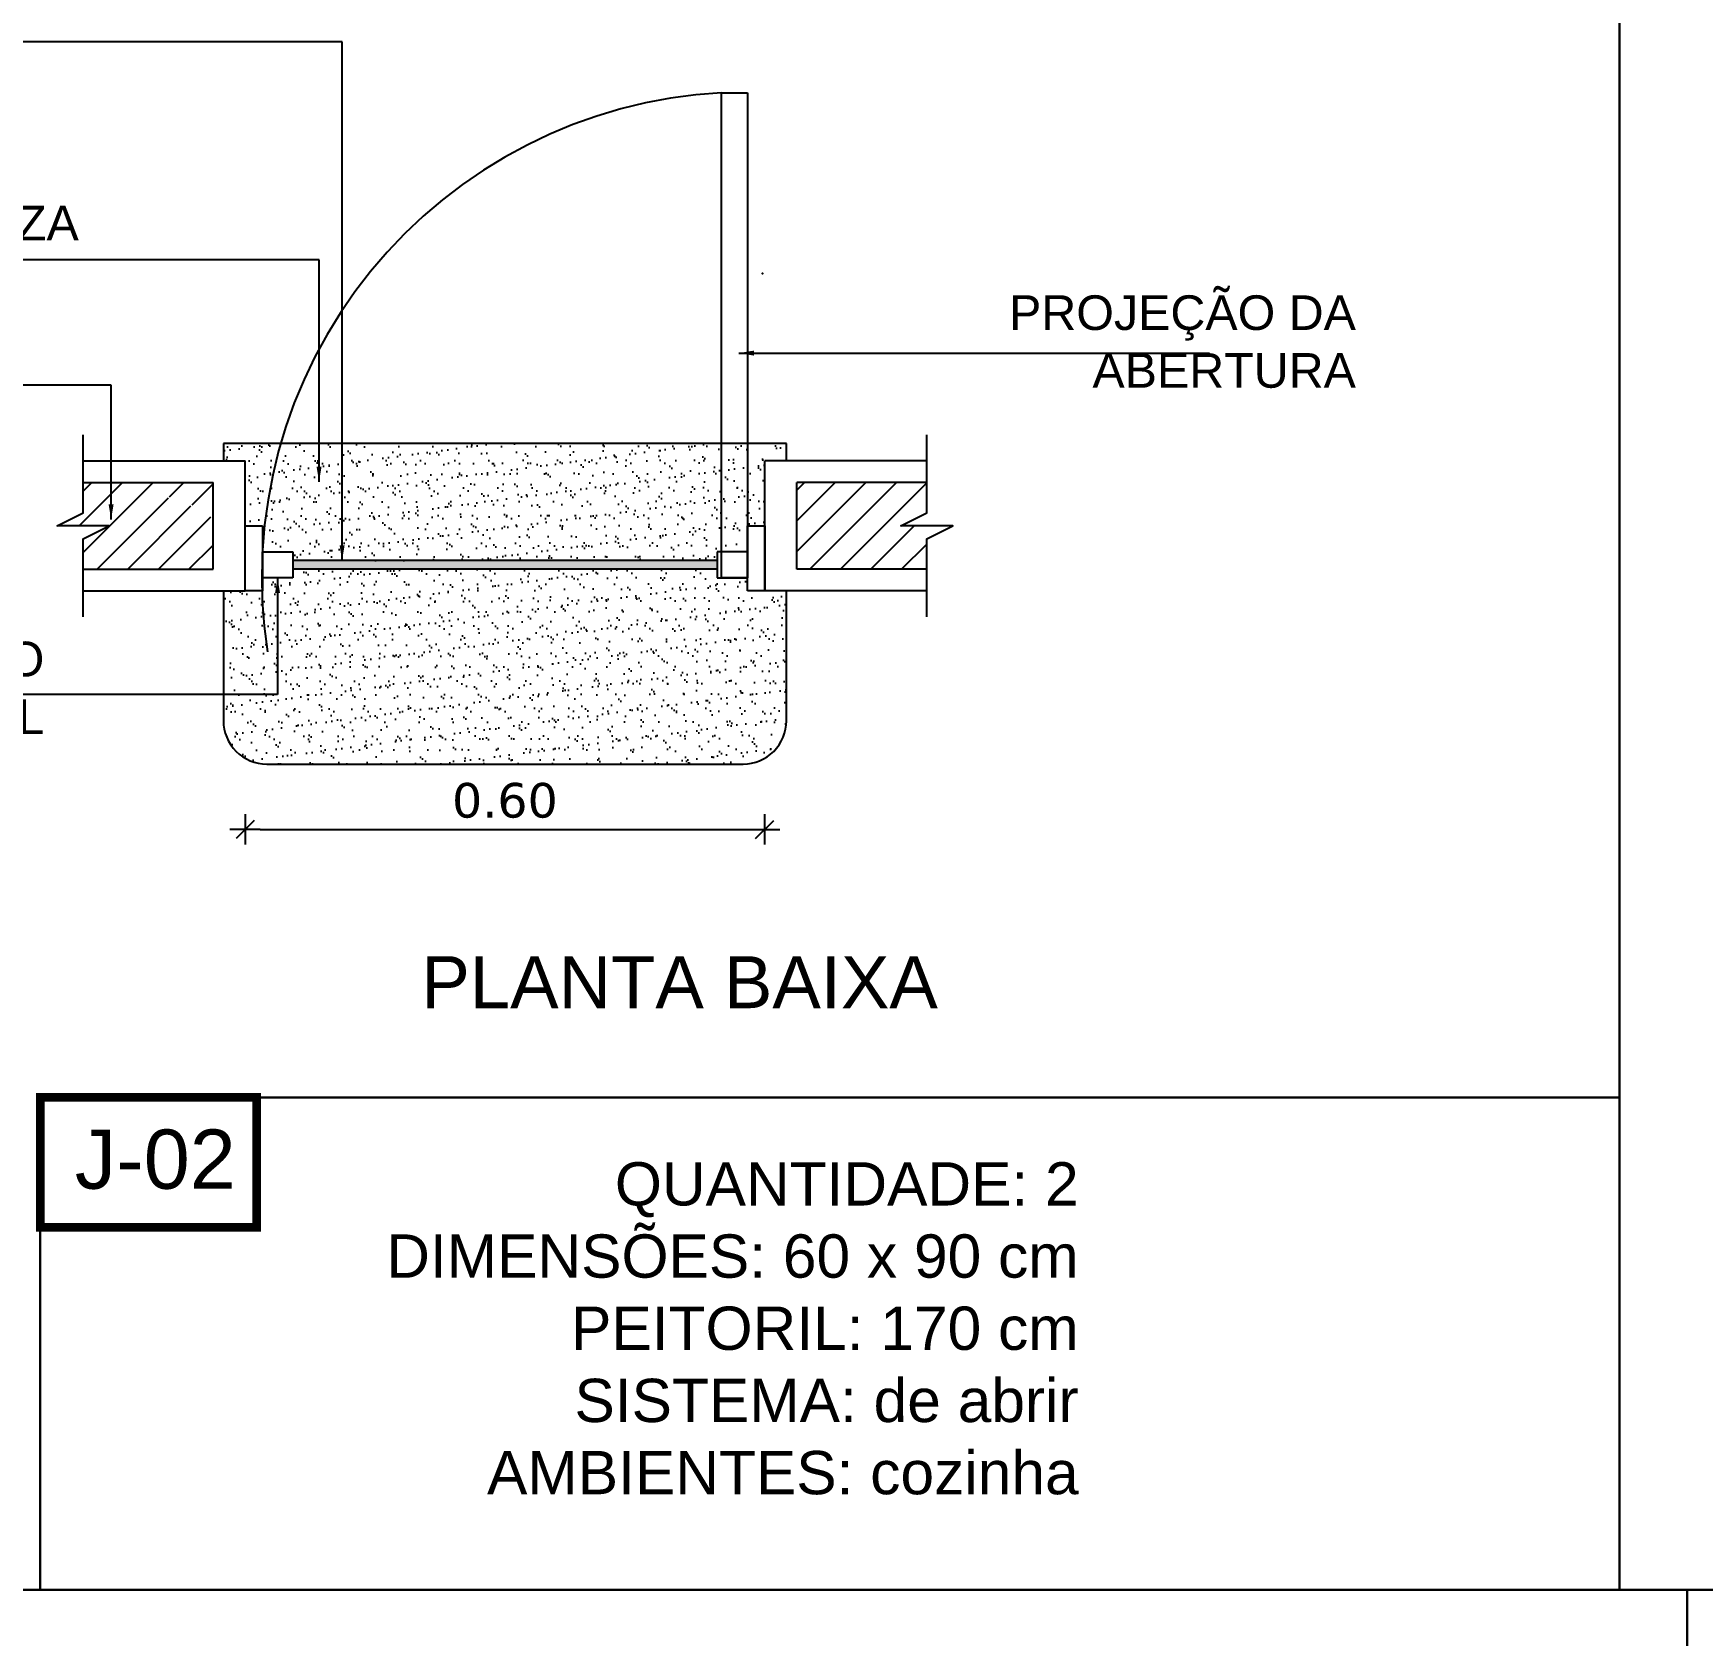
# Model space of a CAD drawing. Header units: inches. Extents: x 48 to 253, y 44 to 126.
# Drawn here: x 70.664 to 72.591, y 80.61 to 82.46 of the extents above; entities that cross this region are included whole.
import ezdxf

# ---------------------------------------------------------------- set-up
doc = ezdxf.new("R2010")
doc.units = ezdxf.units.IN
doc.header["$LTSCALE"] = 100
doc.header["$MEASUREMENT"] = 0
doc.linetypes.add('HIDDEN', pattern=[9.525, 6.35, -3.175])
doc.linetypes.add('HIDDEN2', pattern=[0.1875, 0.125, -0.0625])
for name, color, linetype in [('252', 252, 'Continuous'), ('A-01', 3, 'Continuous'), ('A-ALV', 6, 'Continuous'), ('A-ESQUADRIAS', 2, 'Continuous'), ('AR-TXT', 1, 'Continuous'), ('ARQ-CTA-1_025', 1, 'Continuous'), ('ARQ-ESQ-VISTA1', 2, 'Continuous'), ('ARQ-ESQ-VISTA2', 1, 'Continuous'), ('ARQ-HTC', 9, 'Continuous'), ('ARQ-SMB-1_025', 1, 'Continuous'), ('ARQ-TXT-1_025', 2, 'Continuous'), ('ARQ_ESQUADRIA', 2, 'Continuous'), ('PRA', 1, 'Continuous')]:
    doc.layers.add(name, color=color, linetype=linetype)
doc.layers.add('REV-FNDE', color=1, linetype='Continuous', lineweight=30)
doc.styles.add('A16-E50', font='arial.ttf', dxfattribs={"height": 0.08})
doc.styles.add('ESC-50-A20', font='arial.ttf', dxfattribs={"height": 0.1})
doc.styles.add('FNDE Texto Cota 0025', font='verdana.ttf', dxfattribs={"height": 0.04})
doc.dimstyles.new('FNDE 1-0025', dxfattribs={"dimscale": 5, "dimtxt": 0.04, "dimasz": 0.0035, "dimexe": 0.15, "dimexo": 0.15, "dimgap": 0.0025, "dimtad": 1, "dimzin": 1, "dimdsep": 46, "dimtxsty": 'FNDE Texto Cota 0025', "dimblk": 'tic', "dimcen": 0.015, "dimdle": 0.15, "dimse1": 1, "dimse2": 1, "dimclrd": 251, "dimclre": 251, "dimclrt": 256, "dimaunit": 1, "dimadec": 3, "dimazin": 0, "dimtfac": 1, "dimtix": 1, "dimtmove": 2, "dimatfit": 3, "dimfxl": 0.15, "dimtvp": 1, "dimtolj": 1, "dimtzin": 0, "dimarcsym": 0})
pattern_1 = [(37.5, (70.88339, 81.616184), (-0.0008, 0.02447066), [0, -0.019304, 0, -0.02159, 0, -0.0206375]), (7.5, (70.88339, 81.616184), (0.0224762, 0.0358413), [0, -0.010414, 0, -0.017399, 0, -0.0066675]), (327.5, (70.86777, 81.616184), (0.0395496, 7.186e-05), [0, -0.00635, 0, -0.02286, 0, -0.029845]), (317.5, (70.86777, 81.616184), (0.0381778, 0.0111465), [0, -0.003175, 0, -0.014986, 0, -0.017145])]

# ---------------------------------------------------------------- blocks, each defined once
blk = doc.blocks.new('tic')
at = {"color": 251}
for p, q in [((-1, 0), (1, 0)), ((0, -1), (0, 1))]:
    blk.add_line(p, q, dxfattribs=at)
blk.add_line((-0.6, -0.6), (0.6, 0.6))
blk = doc.blocks.new('*D85')
at = {"layer": 'ARQ-CTA-1_025', "color": 251, "lineweight": -2, "transparency": 16777216}
blk.add_line((70.9259, 81.5407), (71.4909, 81.5407), dxfattribs=at)
at = {"layer": 'DEFPOINTS', "color": 0, "transparency": 16777216}
for p in [(70.9084, 81.8162), (71.5084, 81.8162), (71.5084, 81.5407)]:
    blk.add_point(p, dxfattribs=at)
at = {"layer": 'ARQ-CTA-1_025', "color": 251, "lineweight": -2, "transparency": 16777216, "xscale": 0.0175, "yscale": 0.0175, "zscale": 0.0175, "rotation": 180}
blk.add_blockref('tic', (70.9084, 81.5407), dxfattribs=at)
at = {"layer": 'ARQ-CTA-1_025', "color": 251, "lineweight": -2, "transparency": 16777216, "xscale": 0.0175, "yscale": 0.0175, "zscale": 0.0175}
blk.add_blockref('tic', (71.5084, 81.5407), dxfattribs=at)
at = {"layer": 'ARQ-CTA-1_025', "transparency": 16777216, "insert": (71.2084, 81.574), "char_height": 0.04, "attachment_point": 5, "style": 'FNDE Texto Cota 0025'}
blk.add_mtext('\\A1;0.60', dxfattribs=at)

msp = doc.modelspace()

# ---------------------------------------------------------------- hatches: boundary and pattern name
at = {"layer": '252'}
h = msp.add_hatch(dxfattribs=at)
h.set_pattern_fill('AR-SAND', color=252, scale=0.0005, style=0)
h.set_pattern_definition(pattern_1)
h.paths.add_polyline_path([(71.4584, 81.9862), (70.9494, 81.9862, 0.056689), (70.9284, 81.8612), (70.9634, 81.8612), (70.9634, 81.8512), (71.4534, 81.8512), (71.4534, 81.8612), (71.4584, 81.8612)])
h = msp.add_hatch(dxfattribs=at)
h.set_pattern_fill('ANSI31,_O', color=252, scale=0.0005, style=0)
h.set_pattern_definition([(45, (2.414678, 170.071802), (-0.0176776695, 0.0176776695), [])])
h.paths.add_polyline_path([(70.8714, 81.8412), (70.8714, 81.9007), (70.8657, 81.9028), (70.8669, 81.9061, 0.414214), (70.8666, 81.9067), (70.8359, 81.9179), (70.8345, 81.9141), (70.8313, 81.9153), (70.8325, 81.9186, 0.414214), (70.8322, 81.9193), (70.815, 81.9255, 0.414213), (70.8143, 81.9252), (70.8127, 81.9209), (70.8124, 81.9176), (70.8108, 81.927), (70.81, 81.9273, -1), (70.8105, 81.9287), (70.8113, 81.9284), (70.8187, 81.9346), (70.8167, 81.9319), (70.8152, 81.9276, 0.414213), (70.8155, 81.9269), (70.8374, 81.919, 0.414214), (70.838, 81.9193), (70.8392, 81.9225), (70.8425, 81.9213), (70.8411, 81.9176), (70.8714, 81.9066), (70.8714, 81.9412), (70.7214, 81.9412), (70.7214, 81.9062), (70.6914, 81.8912), (70.7514, 81.8912), (70.7214, 81.8762), (70.7214, 81.8412)])
h = msp.add_hatch(dxfattribs=at)
h.set_pattern_fill('ANSI31,_O', color=252, scale=0.0005, style=0)
h.set_pattern_definition([(45, (1.858678, 170.071802), (-0.0176776695, 0.0176776695), [])])
h.paths.add_polyline_path([(71.5454, 81.9412), (71.5454, 81.8412), (71.6954, 81.8412), (71.6954, 81.8912), (71.6654, 81.8912), (71.6954, 81.9062), (71.6954, 81.9412)])
h = msp.add_hatch(dxfattribs=at)
h.set_pattern_fill('AR-SAND', color=252, scale=0.0005, style=0)
h.set_pattern_definition(pattern_1)
h.paths.add_polyline_path([(71.5334, 81.8162), (71.5084, 81.8162), (71.4884, 81.8162), (71.4884, 81.8312), (71.4584, 81.8312), (71.4534, 81.8312), (71.4534, 81.8412), (70.9634, 81.8412), (70.9634, 81.8312), (70.9284, 81.8312), (70.9284, 81.8162), (70.9084, 81.8162), (70.8834, 81.8162), (70.8834, 81.6662, 0.414213), (70.9334, 81.6162), (71.4834, 81.6162, 0.414214), (71.5334, 81.6662)])
at = {"layer": 'ARQ-HTC'}
h = msp.add_hatch(dxfattribs=at)
h.set_pattern_fill('AR-SAND', color=251, scale=0.0005, style=0)
h.set_pattern_definition(pattern_1)
h.paths.add_polyline_path([(70.9494, 81.9862), (70.8834, 81.9862), (70.8834, 81.9662), (70.9084, 81.9662), (70.9084, 81.8912), (70.9284, 81.8912), (70.9284, 81.8612, -0.056689)])
h = msp.add_hatch(dxfattribs=at)
h.set_pattern_fill('AR-SAND', color=251, scale=0.0005, style=0)
h.set_pattern_definition(pattern_1)
h.paths.add_polyline_path([(71.4884, 81.9862), (71.4584, 81.9862), (71.4584, 81.8612), (71.4884, 81.8612)])
h = msp.add_hatch(dxfattribs=at)
h.set_pattern_fill('AR-SAND', color=251, scale=0.0005, style=0)
h.set_pattern_definition(pattern_1)
h.paths.add_polyline_path([(71.5084, 81.9662), (71.5334, 81.9662), (71.5334, 81.9862), (71.4884, 81.9862), (71.4884, 81.8912), (71.5084, 81.8912)])
at = {"layer": 'ARQ_ESQUADRIA'}
msp.add_hatch(color=9, dxfattribs=at).paths.add_polyline_path([(71.4534, 81.8412), (71.4534, 81.8512), (70.9634, 81.8512), (70.9634, 81.8412)])

# ---------------------------------------------------------------- linework, layer by layer
at = {"layer": 'A-01', "color": 5}
for p, q in [((70.7214, 81.9412), (70.8714, 81.9412)), ((70.8714, 81.8412), (70.8714, 81.9412)), ((71.6954, 81.9412), (71.5454, 81.9412)), ((71.5454, 81.8412), (71.5454, 81.9412)), ((70.7214, 81.8412), (70.8714, 81.8412)), ((71.6954, 81.8412), (71.5454, 81.8412))]:
    msp.add_line(p, q, dxfattribs=at)
at = {"layer": 'A-ALV'}
for points in [[(70.7214, 81.7862), (70.7214, 81.8762), (70.7514, 81.8912), (70.6914, 81.8912), (70.7214, 81.9062), (70.7214, 81.9962)], [(71.6954, 81.7862), (71.6954, 81.8762), (71.7254, 81.8912), (71.6654, 81.8912), (71.6954, 81.9062), (71.6954, 81.9962)]]:
    msp.add_lwpolyline(points, dxfattribs=at)
at = {"layer": 'A-ESQUADRIAS', "color": 2}
for p, q in [((70.7214, 81.9662), (70.9084, 81.9662)), ((70.9084, 81.8162), (70.9084, 81.9662)), ((71.6954, 81.9662), (71.5084, 81.9662)), ((71.5084, 81.8162), (71.5084, 81.9662)), ((70.7214, 81.8162), (70.9084, 81.8162)), ((71.6954, 81.8162), (71.5084, 81.8162))]:
    msp.add_line(p, q, dxfattribs=at)
at = {"layer": 'ARQ-ESQ-VISTA1'}
msp.add_point((71.506, 82.1827), dxfattribs=at)
at = {"layer": 'ARQ-ESQ-VISTA2'}
for p, q in [((70.8834, 81.9862), (70.8834, 81.9662)), ((71.5334, 81.9862), (70.8834, 81.9862)), ((71.5334, 81.9662), (71.5334, 81.9862))]:
    msp.add_line(p, q, dxfattribs=at)
msp.add_lwpolyline([(70.8834, 81.8162), (70.8834, 81.6662, 0.414214), (70.9334, 81.6162), (71.4834, 81.6162, 0.414214), (71.5334, 81.6662), (71.5334, 81.8162)], format="xyb", dxfattribs=at)
at = {"layer": 'ARQ-SMB-1_025', "ltscale": 10}
for points in [[(68.9301, 84.3666), (72.4954, 84.3666), (72.4954, 80.6627), (68.9301, 80.6627)], [(72.4954, 84.3666), (76.4841, 84.3666), (76.4841, 80.6627), (72.4954, 80.6627)], [(68.585, 80.6627), (72.5736, 80.6627), (72.5736, 76.9589), (68.585, 76.9589)], [(72.5736, 80.6627), (76.6192, 80.6627), (76.6192, 76.9589), (72.5736, 76.9589)]]:
    msp.add_lwpolyline(points, close=True, dxfattribs=at)
at = {"layer": 'ARQ_ESQUADRIA', "color": 8, "linetype": 'HIDDEN2', "ltscale": 0.5}
msp.add_lwpolyline([(71.4884, 82.3912), (71.4884, 81.8312), (71.4584, 81.8312), (71.4584, 82.3912)], close=True, dxfattribs=at)
at = {"layer": 'ARQ_ESQUADRIA', "linetype": 'HIDDEN', "ltscale": 0.5, "extrusion": (0, 0, -1)}
for points in [[(-70.9084, 81.8912), (-70.9284, 81.8912), (-70.9284, 81.8162), (-70.9084, 81.8162)], [(-71.4884, 81.8912), (-71.5084, 81.8912), (-71.5084, 81.8162), (-71.4884, 81.8162)], [(-70.9284, 81.8612), (-70.9634, 81.8612), (-70.9634, 81.8312), (-70.9284, 81.8312)], [(-71.4884, 81.8612), (-71.4534, 81.8612), (-71.4534, 81.8312), (-71.4884, 81.8312)]]:
    msp.add_lwpolyline(points, close=True, dxfattribs=at)
at = {"layer": 'ARQ_ESQUADRIA', "color": 8, "linetype": 'HIDDEN2', "ltscale": 0.5}
msp.add_arc((71.4884, 81.8312), 0.5608, 93.0665, 188.7471, dxfattribs=at)
at = {"layer": 'PRA', "ltscale": 10}
for p, q in [((71.4534, 81.8512), (70.9634, 81.8512)), ((71.4534, 81.8412), (70.9634, 81.8412))]:
    msp.add_line(p, q, dxfattribs=at)
at = {"layer": 'REV-FNDE', "color": 252, "ltscale": 10, "const_width": 0.01}
msp.add_lwpolyline([(70.6719, 81.0812), (70.9219, 81.0812), (70.9219, 81.2312), (70.6719, 81.2312)], close=True, dxfattribs=at)
at = {"layer": 'REV-FNDE', "color": 252, "ltscale": 10}
msp.add_lwpolyline([(70.6719, 81.2312), (72.4954, 81.2312), (72.4954, 80.6627), (70.6719, 80.6627)], close=True, dxfattribs=at)

# ---------------------------------------------------------------- texts
at = {"layer": 'AR-TXT', "color": 2, "style": 'A16-E50'}
msp.add_attdef('J-02', (70.7118, 81.1258), '', height=0.0684, dxfattribs=at)
at = {"layer": 'ARQ-TXT-1_025', "char_height": 0.04, "attachment_point": 3, "style": 'ESC-50-A20'}
for s, insert, width in [('GRANITO CINZA ', (70.7164, 82.2609), 0.828043), ('PROJEÇÃO DA ABERTURA ', (72.191, 82.1574), 0.615165), ('CAIXILHO EM ALUMINIO NATURAL ', (70.6766, 81.7575), 0.828043)]:
    msp.add_mtext(s, dxfattribs=dict(at, insert=insert, width=width))
at = {"layer": 'ARQ-TXT-1_025', "color": 3, "insert": (70.9198, 81.3343), "char_height": 0.06, "width": 0.782129, "attachment_point": 7, "style": 'ESC-50-A20'}
msp.add_mtext('\\pi0.1922;PLANTA BAIXA', dxfattribs=at)
at = {"layer": 'ARQ-TXT-1_025', "color": 2, "insert": (71.8709, 80.689), "char_height": 0.05, "width": 0.891682, "attachment_point": 9, "style": 'ESC-50-A20'}
msp.add_mtext('QUANTIDADE: {\\C1;2 \\P}DIMENSÕES: {\\C1;60 x 90 cm\\P}PEITORIL: {\\C1;170 cm}\\PSISTEMA: {\\C1;de abrir}\\PAMBIENTES: {\\C1;cozinha\\P                               }', dxfattribs=at)

# ---------------------------------------------------------------- dimensions: what is measured, and where the dimension line sits
at = {"layer": 'ARQ-CTA-1_025'}
dim = msp.add_linear_dim(base=(71.5084, 81.5407), p1=(70.9084, 81.8162), p2=(71.5084, 81.8162), dimstyle='FNDE 1-0025', dxfattribs=at)
dim.commit()
dim.dimension.update_dxf_attribs({"geometry": '*D85', "text_midpoint": (71.2084, 81.574)})

# ---------------------------------------------------------------- leaders
at = {"layer": 'ARQ-SMB-1_025', "ltscale": 10}
for points in [[(71.0204, 81.8512), (71.0204, 82.45), (70.1668, 82.45)], [(70.9938, 81.9422), (70.9938, 82.1982), (70.2628, 82.1982)], [(71.4784, 82.0907), (71.8299, 82.0907), (72.0218, 82.0907)], [(70.9459, 81.8312), (70.9459, 81.6964), (69.9521, 81.6964)]]:
    msp.add_leader(points, dimstyle='FNDE 1-0025', override={"dimtxt": 0.05, "dimdec": 0, "dimlfac": 100, "dimtdec": 0}, dxfattribs=at)
at = {"layer": 'ARQ-TXT-1_025'}
msp.add_leader([(70.7537, 81.8987), (70.7537, 82.0535), (70.2801, 82.0535)], dimstyle='FNDE 1-0025', override={"dimtxt": 0.05, "dimdec": 0, "dimlfac": 100, "dimtdec": 0}, dxfattribs=at)

doc.saveas('drawing.dxf')
